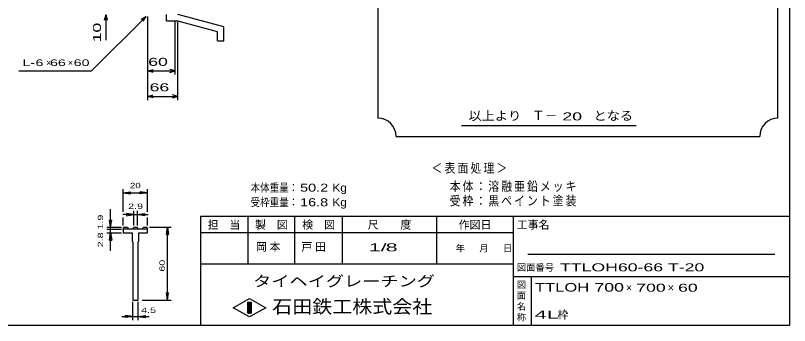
# Model space of a CAD drawing. Units: millimetres, scale not verified. Extents: x -1456 to 1385, y -1026 to 843.
# Drawn here: x -318 to 1385, y -917 to -235 of the extents above; entities that cross this region are included whole.
import ezdxf
from ezdxf.enums import TextEntityAlignment as Align

# ---------------------------------------------------------------- set-up
doc = ezdxf.new("R2010")
doc.units = ezdxf.units.MM
doc.header["$LTSCALE"] = 8
for name, color, linetype, lineweight in [('0_2', 150, 'Continuous', 25), ('19', 6, 'Continuous', 25), ('22', 2, 'Continuous', 25), ('32', 4, 'Continuous', 25)]:
    doc.layers.add(name, color=color, linetype=linetype, lineweight=lineweight)
doc.styles.add('ベクトル', font='')
doc.styles.get('ベクトル').set_extended_font_data('ベクトル')

msp = doc.modelspace()

# ---------------------------------------------------------------- linework, layer by layer
at = {"layer": '0_2'}
for p, q in [((1384.8, 842.8), (1384.8, -917.2)), ((1384.8, -677.2), (88.8, -677.2)), ((88.8, -677.2), (88.8, -917.2)), ((192.8, -677.2), (192.8, -781.2)), ((296.8, -781.2), (296.8, -677.2)), ((400.8, -677.2), (400.8, -781.2)), ((608.8, -781.2), (608.8, -677.2)), ((776.8, -677.2), (776.8, -917.2)), ((776.8, -713.2), (88.8, -713.2)), ((1352.8, -761.2), (808.8, -761.2)), ((88.8, -781.2), (776.8, -781.2)), ((776.8, -809.2), (1384.8, -809.2)), ((816.8, -917.2), (816.8, -809.2)), ((160.8, -878), (196.8, -858)), ((192.8, -866), (200.8, -866)), ((192.8, -890), (192.8, -866)), ((192.8, -866), (194.4, -866)), ((194.4, -866), (194.4, -890)), ((196, -890), (196, -866)), ((196, -866), (197.6, -866)), ((196.8, -858), (232.8, -878)), ((197.6, -866), (197.6, -890)), ((199.2, -890), (199.2, -866)), ((199.2, -866), (200.8, -866)), ((200.8, -866), (200.8, -890)), ((200.8, -866), (200.8, -890)), ((196.8, -898), (160.8, -878)), ((232.8, -878), (196.8, -898)), ((200.8, -890), (192.8, -890)), ((194.4, -890), (196, -890)), ((197.6, -890), (199.2, -890)), ((1384.8, -917.2), (-1383.2, -917.2))]:
    msp.add_line(p, q, dxfattribs=at)
at = {"layer": '19'}
for p, q in [((14.2, -247.2), (14.2, -233.2)), ((140.2, -260.2), (39.2, -233.2)), ((14.2, -247.2), (37.2, -247.2)), ((126.2, -271.2), (37.2, -247.2)), ((126.2, -291.2), (126.2, -271.2)), ((140.2, -291.2), (140.2, -260.2)), ((126.2, -291.2), (140.2, -291.2))]:
    msp.add_line(p, q, dxfattribs=at)
at = {"layer": '22', "color": 4}
for p, q in [((479.2, 778.8), (479.2, -461.2)), ((1359.2, -461.2), (1359.2, 778.8)), ((-150.8, -357.2), (-30.8, -237.2)), ((-122, -245.2), (-118.8, -233.2)), ((-115.6, -245.2), (-118.8, -233.2)), ((-118.8, -289.2), (-118.8, -233.2)), ((-41.2, -243.6), (-30.8, -237.2)), ((-37.2, -247.6), (-30.8, -237.2)), ((-26.8, -365.2), (-26.8, -237.2)), ((-26.8, -421.2), (-26.8, -237.2)), ((33.2, -365.2), (33.2, -249.4)), ((39.2, -421.2), (39.2, -249.4)), ((-310.8, -357.2), (-150.8, -357.2)), ((-26.8, -357.2), (-14.8, -354)), ((-14.8, -360.4), (-26.8, -357.2)), ((-26.8, -357.2), (33.2, -357.2)), ((33.2, -357.2), (21.2, -354)), ((21.2, -360.4), (33.2, -357.2)), ((-26.8, -413.2), (-14.8, -410)), ((-14.8, -416.4), (-26.8, -413.2)), ((-26.8, -413.2), (39.2, -413.2)), ((39.2, -413.2), (27.2, -410)), ((27.2, -416.4), (39.2, -413.2)), ((663.2, -477.2), (1047.2, -477.2)), ((519.2, -501.2), (1319.2, -501.2))]:
    msp.add_line(p, q, dxfattribs=at)
for centre, start, end in [((479.2, -501.2), 0, 90), ((1359.2, -501.2), 90, 180)]:
    msp.add_arc(centre, 40, start, end, dxfattribs=at)
at = {"layer": '32'}
for p, q in [((-80.8, -666.8), (-80.8, -617.2)), ((-80.8, -625.2), (-64.8, -622.8)), ((-80.8, -625.2), (-64.8, -627.6)), ((-80.8, -625.2), (-27.467, -625.2)), ((-64.8, -627.6), (-64.8, -622.8)), ((-27.467, -625.2), (-43.467, -622.8)), ((-43.467, -627.6), (-43.467, -622.8)), ((-27.467, -625.2), (-43.467, -627.6)), ((-27.467, -666.8), (-27.467, -617.2)), ((-108.8, -701.2), (-108.8, -661.2)), ((-58, -673.2), (-82, -673.2)), ((-80.8, -697.2), (-80.8, -679.6)), ((-58, -673.2), (-74, -670.8)), ((-74, -670.8), (-74, -675.6)), ((-74, -675.6), (-58, -673.2)), ((-58, -697.2), (-58, -665.2)), ((-58, -673.2), (-50.267, -673.2)), ((-50.267, -665.2), (-50.267, -697.2)), ((-50.267, -673.2), (-34.267, -670.8)), ((-34.267, -675.6), (-50.267, -673.2)), ((-50.267, -673.2), (-26.267, -673.2)), ((-34.267, -670.8), (-34.267, -675.6)), ((-27.467, -697.2), (-27.467, -679.6)), ((-108.8, -701.2), (-111.2, -685.2)), ((-111.2, -685.2), (-106.4, -685.2)), ((-108.8, -701.2), (-106.4, -685.2)), ((-116.8, -701.2), (-84.8, -701.2)), ((-116.8, -705.2), (-84.8, -705.2)), ((-116.8, -713.2), (-84.8, -713.2)), ((-111.2, -729.2), (-108.8, -713.2)), ((-108.8, -713.2), (-108.8, -701.2)), ((-108.8, -713.2), (-106.4, -729.2)), ((-108.8, -753.2), (-108.8, -713.2)), ((-80.8, -705.2), (-79.467, -701.2)), ((-80.8, -705.2), (-80.8, -713.2)), ((-27.467, -705.2), (-80.8, -705.2)), ((-80.8, -713.2), (-61.467, -713.2)), ((-79.467, -701.2), (-71.733, -701.2)), ((-71.733, -701.2), (-70.4, -705.2)), ((-61.467, -713.2), (-61.467, -731.867)), ((-59.333, -705.2), (-58, -701.2)), ((-58, -701.2), (-50.267, -701.2)), ((-50.267, -701.2), (-48.933, -705.2)), ((-46.8, -731.867), (-46.8, -713.2)), ((-46.8, -713.2), (-27.467, -713.2)), ((-37.867, -705.2), (-36.533, -701.2)), ((-36.533, -701.2), (-28.8, -701.2)), ((-28.8, -701.2), (-27.467, -705.2)), ((-27.467, -713.2), (-27.467, -705.2)), ((-23.467, -701.2), (24.533, -701.2)), ((14.133, -717.2), (16.533, -701.2)), ((16.533, -701.2), (18.933, -717.2)), ((16.533, -861.2), (16.533, -701.2)), ((-111.2, -729.2), (-106.4, -729.2)), ((-61.467, -731.867), (-60.133, -733.2)), ((-48.133, -733.2), (-46.8, -731.867)), ((14.133, -717.2), (18.933, -717.2)), ((-60.133, -733.2), (-60.133, -861.2)), ((-48.133, -861.2), (-48.133, -733.2)), ((16.533, -861.2), (14.133, -845.2)), ((14.133, -845.2), (18.933, -845.2)), ((16.533, -861.2), (18.933, -845.2)), ((-60.133, -861.2), (-48.133, -861.2)), ((-60.133, -905.2), (-60.133, -865.2)), ((-48.133, -905.2), (-48.133, -865.2)), ((-39.467, -861.2), (24.533, -861.2)), ((-84.133, -897.2), (-60.133, -897.2)), ((-60.133, -897.2), (-76.133, -894.8)), ((-76.133, -899.6), (-76.133, -894.8)), ((-60.133, -897.2), (-76.133, -899.6)), ((-60.133, -897.2), (-48.133, -897.2)), ((-48.133, -897.2), (-32.133, -894.8)), ((-48.133, -897.2), (-32.133, -899.6)), ((-48.133, -897.2), (-24.133, -897.2)), ((-32.133, -899.6), (-32.133, -894.8))]:
    msp.add_line(p, q, dxfattribs=at)
msp.add_circle((-108.8, -705.2), 0.8, dxfattribs=at)

# ---------------------------------------------------------------- texts
at = {"layer": '0_2', "style": 'ベクトル'}
for s, height, p in [('担\u3000当', 17.6, (104.8, -695.6)), ('製\u3000図', 17.6, (208.8, -695.6)), ('検\u3000図', 17.6, (312.8, -695.6)), ('尺\u3000\u3000度', 17.6, (456.8, -695.6)), ('作図日', 17.6, (656.8, -695.6)), ('工事名', 17.6, (784.8, -695.6)), ('年', 14.66, (650.4, -747.2)), ('月', 14.66, (702.4, -747.2)), ('日', 14.66, (754.4, -747.2)), ('図面番号', 14.66, (784.8, -789.6)), ('図', 14.66, (784.8, -827.2)), ('面', 14.66, (784.8, -851.2)), ('名', 14.66, (784.8, -875.2)), ('称', 14.66, (784.8, -899.2))]:
    msp.add_text(s, height=height, dxfattribs=at).set_placement(p, align=Align.MIDDLE_LEFT)
at = {"layer": '0_2', "color": 222, "style": 'ベクトル'}
for s, height, width, p in [('タイヘイグレーチング', 23.46, 1.25, (204.8, -819.6)), ('石田鉄工株式会社', 29.33, 1.1, (246.8, -875.6))]:
    msp.add_text(s, height=height, dxfattribs=dict(at, width=width)).set_placement(p, align=Align.MIDDLE_LEFT)
at = {"layer": '22', "style": 'ベクトル', "width": 1.65}
msp.add_text(' 10 ', height=17.6, rotation=90, dxfattribs=at).set_placement((-138.8, -305.2), align=Align.MIDDLE_LEFT)
at = {"layer": '22', "style": 'ベクトル'}
for s, height, width, p in [('L-', 14.66, 1.6, (-302.8, -339.2)), (' 6 ', 14.66, 1.6, (-282.8, -339.2)), (' 66 ', 14.66, 1.6, (-250.8, -339.2)), (' 60 ', 14.66, 1.6, (-198.8, -339.2)), (' 60 ', 17.6, 1.65, (-36.8, -337.2)), (' 66 ', 17.6, 1.65, (-33.8, -393.2)), ('以上より\u3000', 19.35, 1.1, (678.4, -456)), (' 20 ', 17.6, 1.65, (874.4, -457.2)), ('となる', 19.35, 1.1, (953.6, -456)), ('本体重量：', 17.6, 0.85, (199.2, -614)), (' 50.2', 17.6, 1.35, (299.2, -614)), ('Kg', 17.6, 1.1, (379.2, -614)), ('受枠重量：', 17.6, 0.85, (199.2, -646)), (' 16.8', 17.6, 1.35, (299.2, -646)), ('Kg', 17.6, 1.1, (379.2, -646)), ('1/', 17.6, 2, (459.2, -745.2)), (' 8 ', 17.6, 2, (483.2, -745.2)), ('TTLOH60-66 T-20                       ', 17.6, 1.65, (880, -789.2)), ('TTLOH', 18.77, 1.45, (824.8, -833.2)), (' 700 ', 18.77, 1.55, (944.8, -833.2)), (' 700 ', 17.6, 1.65, (1036.8, -834)), (' 60 ', 17.6, 1.65, (1128.8, -834)), ('4L', 17.6, 2.05, (824, -893.2))]:
    msp.add_text(s, height=height, dxfattribs=dict(at, width=width)).set_placement(p, align=Align.MIDDLE_LEFT)
for s, height, p in [('×', 14.66, (-250.8, -339.2)), ('×', 14.66, (-202.8, -339.2)), ('Ｔ－', 20.53, (818.4, -455.2)), ('×', 17.6, (1024.8, -834)), ('×', 17.6, (1116.8, -834)), ('枠', 17.6, (874.4, -893.2))]:
    msp.add_text(s, height=height, dxfattribs=at).set_placement(p, align=Align.MIDDLE_LEFT)
at = {"layer": '22', "attachment_point": 4, "style": 'ベクトル'}
for s, insert, char_height in [('\\T1.2;\\W0.85;＜表面処理＞', (597.2, -572), 20.53), ('\\T1.19;\\W0.85;本体：溶融亜鉛メッキ', (637.2, -612), 20.53), ('\\T1.19;\\W0.85;受枠：黒ペイント塗装', (637.2, -644), 20.53), ('\\T1.25;岡本\u3000', (210.8, -745.2), 17.6), ('\\T1.25;戸田\u3000', (310.8, -745.2), 17.6)]:
    msp.add_mtext(s, dxfattribs=dict(at, insert=insert, char_height=char_height))
at = {"layer": '32', "color": 2, "style": 'ベクトル'}
for s, width, p in [('20', 1.35, (-66.133, -609.2)), ('2.9', 1.5, (-70.133, -654.8)), (' 4.5 ', 1.5, (-48.133, -883.6))]:
    msp.add_text(s, height=11.73, dxfattribs=dict(at, width=width)).set_placement(p, align=Align.MIDDLE_LEFT)
at = {"layer": '32', "color": 2, "style": 'ベクトル', "width": 1.5}
for s, p in [('2.8 1.9', (-131.2, -745.2)), (' 60 ', (4.533, -805.2))]:
    msp.add_text(s, height=11.73, rotation=90, dxfattribs=at).set_placement(p, align=Align.MIDDLE_LEFT)

doc.saveas('drawing.dxf')
